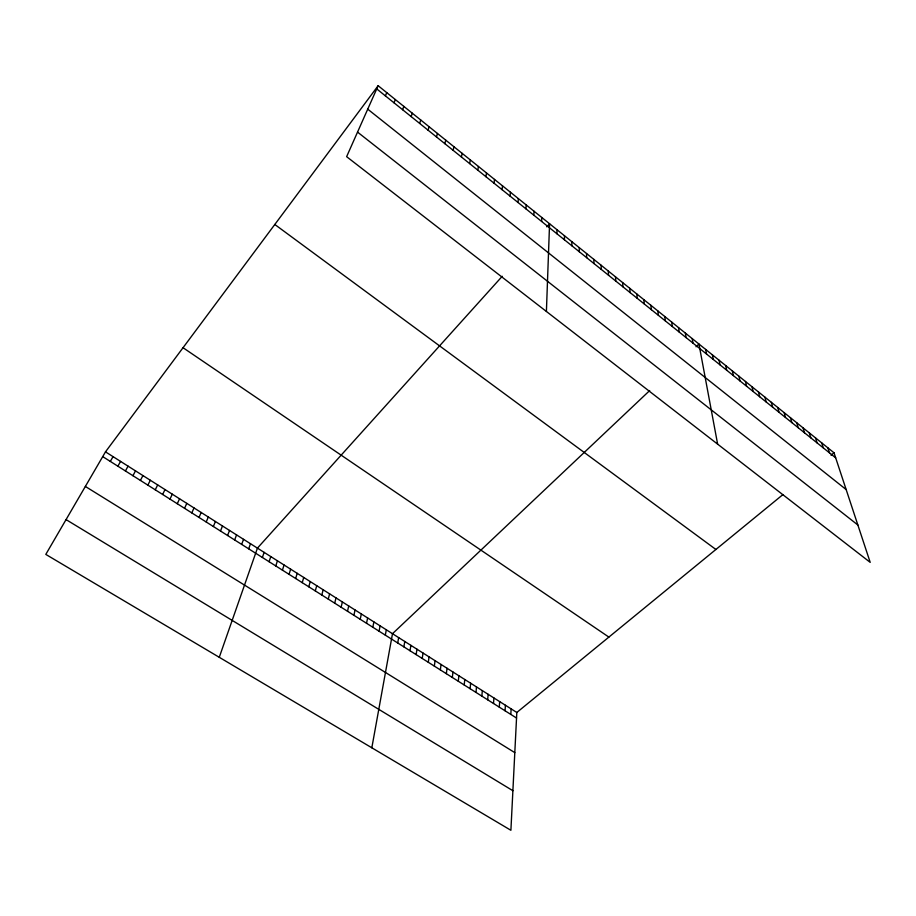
<?xml version="1.0" encoding="UTF-8"?>
<svg xmlns="http://www.w3.org/2000/svg" width="916" height="916" viewBox="0 0 916 916"><rect width="100%" height="100%" fill="white"/><g stroke="black" fill="none" stroke-linecap="round" stroke-linejoin="round"><path stroke-width="1.37" d="M564.428 239.797L564.462 235.744M556.939 233.775L557.031 229.756M546.405 311.474L549.566 223.733L546.76 226.847M782.917 494.606L516.819 712.476L510.899 830.285L45.8 554.398L105.489 451.851L378.148 85.715L834.007 452.779L870.2 562.367L346.626 156.67L378.148 85.715M541.631 221.466L541.825 217.504M510.819 714.423L511.128 708.87M505.071 710.782L505.414 705.251M533.788 215.168L534.051 211.241M499.3 707.141L499.667 701.61M493.506 703.488L493.907 697.958M525.921 208.837L526.231 204.944M487.69 699.813L488.125 694.294M481.862 696.126L482.32 690.618M475.999 692.416L476.492 686.92M517.998 202.482L518.364 198.623M470.114 688.706L470.641 683.222M464.206 684.973L464.778 679.5M458.286 681.229L458.882 675.756M510.04 196.081L510.464 192.257M452.332 677.474L452.962 672.012M446.355 673.695L447.019 668.245M502.048 189.646L502.529 185.868M440.356 669.905L441.054 664.466M434.344 666.104L435.066 660.676M428.299 662.291L429.054 656.864M493.999 183.189L494.537 179.433M422.23 658.455L423.02 653.039M416.139 654.608L416.963 649.204M485.915 176.685L486.51 172.975M410.025 650.738L410.883 645.356M403.876 646.868L404.78 641.486M397.716 642.975L398.655 637.605M477.786 170.147L478.45 166.472M371.827 747.788L392.495 633.7L649.684 390.571M385.315 635.132L386.323 629.784M379.075 631.193L380.117 625.857M469.61 163.586L470.332 159.934M372.812 627.242L373.888 621.907M366.526 623.269L367.637 617.957M461.401 156.98L462.179 153.373M360.206 619.273L361.362 613.972M353.874 615.277L355.065 609.976M347.507 611.258L348.733 605.968M453.134 150.339L453.981 146.766M341.118 607.216L342.378 601.949M334.706 603.163L336 597.908M328.26 599.098L329.6 593.854M444.832 143.663L445.737 140.125M321.791 595.011L323.176 589.778M315.299 590.912L316.718 585.69M436.474 136.942L437.447 133.461M308.784 586.79L310.238 581.58M302.234 582.656L303.734 577.458M428.081 130.198L429.112 126.752M295.662 578.5L297.196 573.313M289.055 574.332L290.635 569.157M282.426 570.141L284.052 564.989M419.642 123.408L420.73 119.996M275.773 565.939L277.434 560.798M269.086 561.714L270.793 556.585M262.377 557.478L264.129 552.359M411.147 116.584L412.303 113.218M219.268 657.299L257.43 548.123L502.243 276.277M248.671 548.821L250.503 543.726M402.616 109.725L403.841 106.393M241.675 544.39L243.541 539.318M234.645 539.959L236.557 534.898M227.58 535.494L229.538 530.444M394.029 102.821L395.323 99.535M220.481 531.017L222.496 525.979M213.359 526.517L215.409 521.502M385.407 95.882L386.758 92.642M206.214 521.994L208.31 516.99M199.024 517.46L201.165 512.468M191.81 512.903L193.997 507.933M184.563 508.323L186.795 503.365M177.28 503.72L179.57 498.785M169.975 499.106L172.3 494.182M162.636 494.468L165.006 489.556M155.262 489.808L157.678 484.919M147.854 485.125L150.327 480.259M140.411 480.431L142.93 475.576M132.934 475.713L135.511 470.87M125.435 470.961L128.057 466.141M117.889 466.198L120.569 461.401M110.321 461.424L113.046 456.637M696.023 346.775L698.942 344.015L717.629 444.145M831.018 455.229L834.007 452.779M66.055 519.601L512.891 790.714M85.348 486.442L514.803 752.631M102.718 456.615L516.544 718.041M105.489 451.851L516.819 712.476M183.04 347.714L608.888 637.101M274.8 224.477L715.9 549.474M357.538 132.099L857.857 524.994M367.728 109.164L846.155 489.568M376.728 88.909L835.678 457.84M827.869 447.832L829.507 452.87M821.698 442.875L823.301 447.89M815.503 437.882L817.072 442.886M809.286 432.867L810.809 437.848M803.034 427.841L804.523 432.799M796.76 422.78L798.214 427.715M790.439 417.696L791.859 422.62M784.107 412.601L785.481 417.49M777.741 407.471L779.081 412.337M771.341 402.319L772.646 407.173M764.917 397.143L766.177 401.975M758.459 391.945L759.685 396.743M751.967 386.712L753.158 391.498M745.452 381.468L746.597 386.231M738.891 376.19L740.002 380.93M732.319 370.9L733.384 375.606M725.701 365.576L726.732 370.259M719.06 360.217L720.045 364.889M712.385 354.847L713.324 359.484M705.675 349.443L706.58 354.057M692.164 338.565L692.977 343.134M685.363 333.092L686.13 337.626M678.527 327.585L679.248 332.096M671.657 322.054L672.344 326.543M664.753 316.489L665.394 320.955M657.814 310.902L658.409 315.344M650.841 305.291L651.39 309.7M643.845 299.658L644.337 304.032M636.803 293.979L637.25 298.341M629.727 288.288L630.139 292.616M622.617 282.563L622.983 286.857M615.472 276.815L615.781 281.075M608.293 271.033L608.556 275.269M601.079 265.228L601.297 269.43M593.831 259.388L593.992 263.568M586.549 253.514L586.664 257.671M579.221 247.618L579.29 251.74M571.859 241.698L571.87 245.786"/></g></svg>
